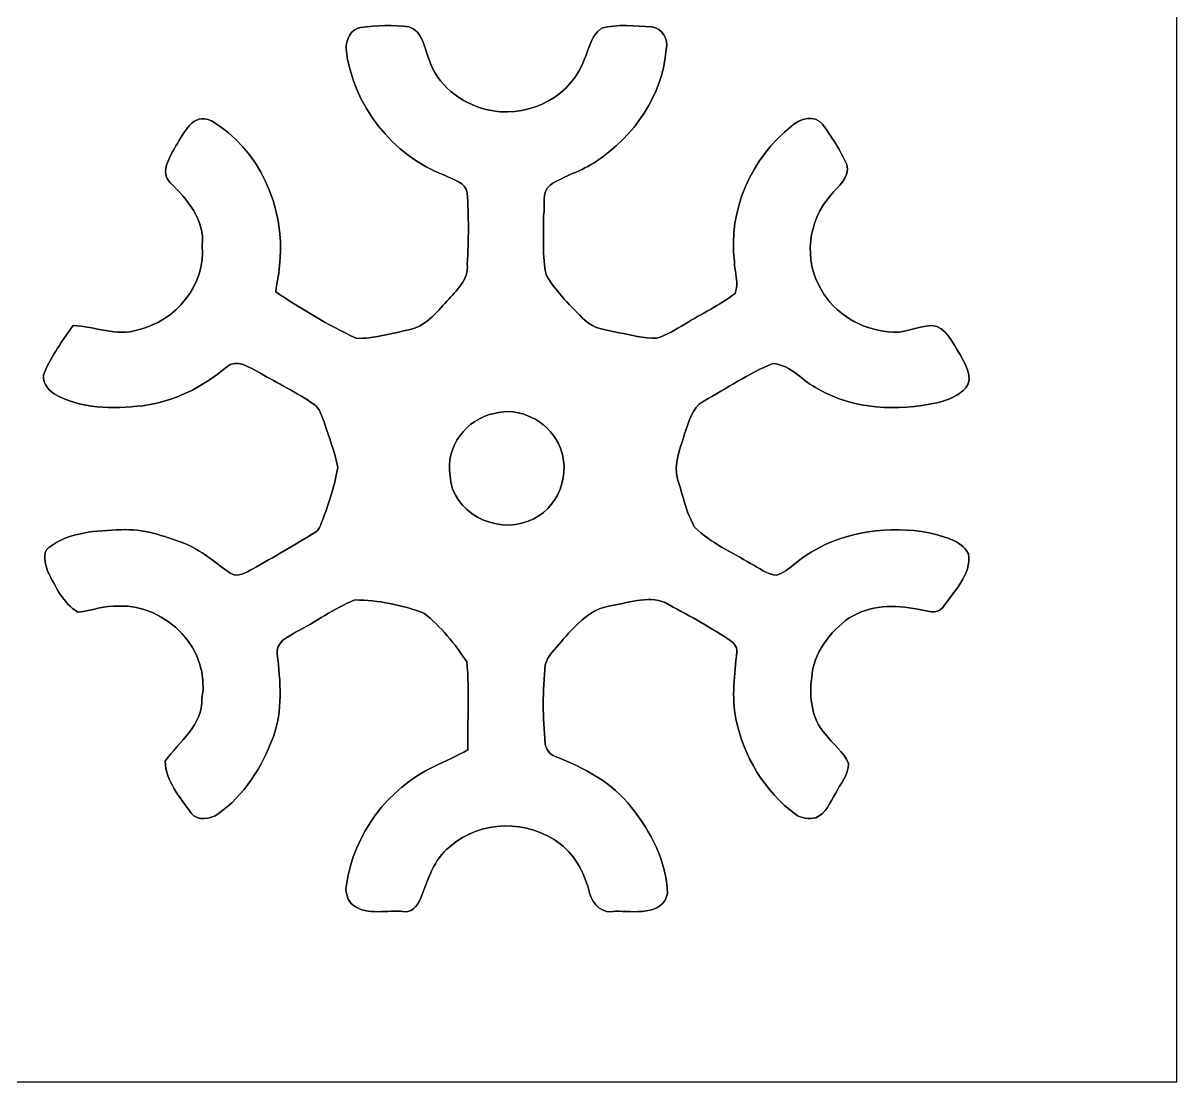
# Model space of a CAD drawing. Header units: centimetres. Extents: x -16.8 to 16.8, y -16.7 to 16.7.
# Drawn here: x -0.85 to 16.77, y -16.67 to -0.5 of the extents above; entities that cross this region are included whole.
import ezdxf

# ---------------------------------------------------------------- set-up
doc = ezdxf.new("R2010")
doc.units = ezdxf.units.CM
doc.header["$MEASUREMENT"] = 0
doc.layers.add('Layer 1', color=7, linetype='Continuous')

msp = doc.modelspace()

# ---------------------------------------------------------------- linework, layer by layer
at = {"layer": 'Layer 1', "color": 7}
for points, knots in [([(-16.77458, 16.66875), (-16.77458, 16.66875), (16.77458, 16.66875), (16.77458, 16.66875), (16.77458, 16.66875), (16.77458, 16.66875), (16.77458, -16.66875), (16.77458, -16.66875), (16.77458, -16.66875), (16.77458, -16.66875), (-16.77458, -16.66875), (-16.77458, -16.66875), (-16.77458, -16.66875), (-16.77458, -16.66875), (-16.77458, 16.66875), (-16.77458, 16.66875), (-16.77458, 16.66875), (-16.77458, 16.66875), (-16.77458, 16.66875), (-16.77458, 16.66875)], [0, 0, 0, 0, 0.16666667, 0.16666667, 0.16666667, 0.16666667, 0.33333333, 0.33333333, 0.33333333, 0.33333333, 0.5, 0.5, 0.5, 0.5, 0.66666667, 0.66666667, 0.66666667, 0.66666667, 1, 1, 1, 1]), ([(4.30777, -0.56727), (4.15749, -0.59196), (4.08587, -0.75812), (4.08587, -0.89535), (4.08587, -0.89535), (4.18783, -1.75225), (4.79249, -2.52412), (5.6007, -2.82822), (5.6007, -2.82822), (5.71994, -2.89631), (5.91608, -2.92523), (5.93654, -3.08963), (5.93654, -3.08963), (5.96265, -3.45193), (5.95771, -3.81706), (5.93796, -4.18042), (5.93796, -4.18042), (5.96406, -4.42101), (5.76615, -4.58329), (5.62751, -4.74557), (5.62751, -4.74557), (5.46206, -4.92478), (5.29378, -5.13786), (5.04084, -5.18583), (5.04084, -5.18583), (4.77696, -5.23734), (4.51132, -5.32271), (4.24109, -5.31354), (4.24109, -5.31354), (3.81388, -5.11104), (3.40431, -4.86763), (3.01202, -4.60304), (3.01202, -4.60304), (3.03283, -4.44994), (3.0674, -4.29895), (3.07622, -4.14479), (3.07622, -4.14479), (3.15348, -3.31364), (2.75908, -2.41864), (2.02918, -1.99143), (2.02918, -1.99143), (1.74202, -1.85385), (1.61114, -2.18934), (1.48766, -2.37384), (1.48766, -2.37384), (1.39947, -2.53647), (1.2379, -2.7746), (1.40123, -2.93688), (1.40123, -2.93688), (1.66264, -3.18946), (1.93216, -3.50873), (1.89018, -3.89855), (1.89018, -3.89855), (1.94557, -4.4958), (1.48519, -5.0546), (0.91228, -5.18231), (0.91228, -5.18231), (0.57926, -5.29661), (0.25047, -5.12798), (-0.0829, -5.11704), (-0.0829, -5.11704), (-0.23954, -5.34917), (-0.41204, -5.57389), (-0.52035, -5.83353), (-0.52035, -5.83353), (-0.56797, -5.96089), (-0.48154, -6.09565), (-0.37253, -6.15879), (-0.37253, -6.15879), (0.03316, -6.39833), (0.52317, -6.39057), (0.97543, -6.34294), (0.97543, -6.34294), (1.45168, -6.28474), (1.89512, -6.06213), (2.26025, -5.75627), (2.26025, -5.75627), (2.40912, -5.61058), (2.62396, -5.7658), (2.77001, -5.83812), (2.77001, -5.83812), (3.04094, -6.00534), (3.33269, -6.13798), (3.59481, -6.31966), (3.59481, -6.31966), (3.68371, -6.38175), (3.71334, -6.49252), (3.75073, -6.58848), (3.75073, -6.58848), (3.82094, -6.81919), (3.91866, -7.04533), (3.95923, -7.28416), (3.95923, -7.28416), (3.91936, -7.54733), (3.83293, -7.80133), (3.74262, -8.05109), (3.74262, -8.05109), (3.70487, -8.1213), (3.69394, -8.22572), (3.61774, -8.27229), (3.61774, -8.27229), (3.30588, -8.47196), (2.98132, -8.65082), (2.66065, -8.83567), (2.66065, -8.83567), (2.55729, -8.88612), (2.4324, -8.97714), (2.31916, -8.89847), (2.31916, -8.89847), (2.08492, -8.74395), (1.87537, -8.54322), (1.60902, -8.44268), (1.60902, -8.44268), (1.30387, -8.32838), (0.98319, -8.21761), (0.65264, -8.23736), (0.65264, -8.23736), (0.27552, -8.25218), (-0.14111, -8.26523), (-0.45191, -8.50865), (-0.45191, -8.50865), (-0.56127, -8.59578), (-0.50588, -8.75665), (-0.47131, -8.86989), (-0.47131, -8.86989), (-0.35313, -9.09779), (-0.23954, -9.35708), (-0.00917, -9.49396), (-0.00917, -9.49396), (0.20179, -9.47526), (0.40287, -9.39059), (0.61807, -9.40294), (0.61807, -9.40294), (1.34303, -9.37613), (2.03094, -10.07428), (1.88383, -10.81229), (1.88383, -10.81229), (1.899, -11.21904), (1.53776, -11.47374), (1.32362, -11.76902), (1.32362, -11.76902), (1.33385, -12.08017), (1.55257, -12.32535), (1.72156, -12.5663), (1.72156, -12.5663), (1.8228, -12.69047), (2.0126, -12.65308), (2.1336, -12.57617), (2.1336, -12.57617), (2.53294, -12.29289), (2.80247, -11.85933), (2.97251, -11.40707), (2.97251, -11.40707), (3.12526, -10.99855), (3.08328, -10.55829), (3.0353, -10.1346), (3.0353, -10.1346), (3.00637, -9.96033), (3.19193, -9.87425), (3.31646, -9.80299), (3.31646, -9.80299), (3.62126, -9.64494), (3.90208, -9.43469), (4.22275, -9.30945), (4.22275, -9.30945), (4.5787, -9.30875), (4.93995, -9.3853), (5.27332, -9.50877), (5.27332, -9.50877), (5.53297, -9.71479), (5.75204, -9.97691), (5.93055, -10.25596), (5.93055, -10.25596), (5.9757, -10.7001), (5.93584, -11.15095), (5.94642, -11.59757), (5.94642, -11.59757), (5.77744, -11.68964), (5.60352, -11.77184), (5.42996, -11.85404), (5.42996, -11.85404), (4.72158, -12.18177), (4.20723, -12.88768), (4.09081, -13.65603), (4.09081, -13.65603), (4.07247, -13.75445), (4.10034, -13.85923), (4.15854, -13.94037), (4.15854, -13.94037), (4.36245, -14.13439), (4.67007, -14.04832), (4.92196, -14.06137), (4.92196, -14.06137), (5.07718, -14.11287), (5.18548, -13.98164), (5.22922, -13.85782), (5.22922, -13.85782), (5.33823, -13.58053), (5.4229, -13.26938), (5.6702, -13.07888), (5.6702, -13.07888), (6.12775, -12.66261), (6.87352, -12.66084), (7.35612, -13.03479), (7.35612, -13.03479), (7.59777, -13.21894), (7.73606, -13.49834), (7.80627, -13.78761), (7.80627, -13.78761), (7.84895, -13.95977), (8.00629, -14.11182), (8.20102, -14.06313), (8.20102, -14.06313), (8.45608, -14.05961), (8.93304, -14.1418), (8.99266, -13.79008), (8.99266, -13.79008), (8.97996, -13.30219), (8.74466, -12.84958), (8.44338, -12.47634), (8.44338, -12.47634), (8.15269, -12.09816), (7.7156, -11.86674), (7.27851, -11.69776), (7.27851, -11.69776), (7.19455, -11.66883), (7.14057, -11.5891), (7.12787, -11.50373), (7.12787, -11.50373), (7.08907, -11.10368), (7.08625, -10.69799), (7.12929, -10.29864), (7.12929, -10.29864), (7.16386, -10.15647), (7.28169, -10.05593), (7.36953, -9.94622), (7.36953, -9.94622), (7.57202, -9.7222), (7.78404, -9.46432), (8.09625, -9.40294), (8.09625, -9.40294), (8.37918, -9.36202), (8.68045, -9.23572), (8.96161, -9.35002), (8.96161, -9.35002), (9.28582, -9.52747), (9.61319, -9.70174), (9.92187, -9.90565), (9.92187, -9.90565), (9.98643, -9.95151), (10.06863, -10.01254), (10.05381, -10.10356), (10.05381, -10.10356), (10.01854, -10.44257), (9.97303, -10.78724), (10.03935, -11.12591), (10.03935, -11.12591), (10.15647, -11.69635), (10.47856, -12.23186), (10.94811, -12.58111), (10.94811, -12.58111), (11.03595, -12.64708), (11.15166, -12.65379), (11.25784, -12.63615), (11.25784, -12.63615), (11.41589, -12.57229), (11.4748, -12.39626), (11.56159, -12.26397), (11.56159, -12.26397), (11.6332, -12.11615), (11.76232, -11.97786), (11.75879, -11.80536), (11.75879, -11.80536), (11.68859, -11.62367), (11.51184, -11.51079), (11.40248, -11.35521), (11.40248, -11.35521), (11.19505, -11.12414), (11.15942, -10.79253), (11.19681, -10.4962), (11.19681, -10.4962), (11.22257, -10.11873), (11.47163, -9.79487), (11.77149, -9.58427), (11.77149, -9.58427), (12.08476, -9.38742), (12.4654, -9.37683), (12.81783, -9.45197), (12.81783, -9.45197), (12.94377, -9.46503), (13.10499, -9.5437), (13.19918, -9.42587), (13.19918, -9.42587), (13.35864, -9.17575), (13.64474, -8.93057), (13.59006, -8.60319), (13.59006, -8.60319), (13.47787, -8.38729), (13.2013, -8.34037), (12.98892, -8.28393), (12.98892, -8.28393), (12.38109, -8.16751), (11.72422, -8.261), (11.18905, -8.57779), (11.18905, -8.57779), (11.00455, -8.67939), (10.86379, -8.85366), (10.66694, -8.93233), (10.66694, -8.93233), (10.51666, -8.92492), (10.39495, -8.81627), (10.26513, -8.75347), (10.26513, -8.75347), (9.97514, -8.57603), (9.65235, -8.44197), (9.40999, -8.1975), (9.40999, -8.1975), (9.27806, -7.97207), (9.23149, -7.70784), (9.14788, -7.46301), (9.14788, -7.46301), (9.08544, -7.23653), (9.18986, -7.0037), (9.2516, -6.78709), (9.2516, -6.78709), (9.32427, -6.60471), (9.35919, -6.37187), (9.54934, -6.27098), (9.54934, -6.27098), (9.90036, -6.08154), (10.23126, -5.8487), (10.60238, -5.70018), (10.60238, -5.70018), (10.88461, -5.71394), (11.05958, -5.97429), (11.30018, -6.08824), (11.30018, -6.08824), (11.84416, -6.40151), (12.50597, -6.42902), (13.10922, -6.29885), (13.10922, -6.29885), (13.26868, -6.2551), (13.43695, -6.19795), (13.54984, -6.0706), (13.54984, -6.0706), (13.67472, -5.91467), (13.53855, -5.70089), (13.45918, -5.55625), (13.45918, -5.55625), (13.34382, -5.39009), (13.25951, -5.13221), (13.02561, -5.11881), (13.02561, -5.11881), (12.80407, -5.13292), (12.58923, -5.25357), (12.36451, -5.21406), (12.36451, -5.21406), (11.94788, -5.17243), (11.54465, -4.94136), (11.34251, -4.56882), (11.34251, -4.56882), (11.06946, -4.12397), (11.14072, -3.51226), (11.48891, -3.12808), (11.48891, -3.12808), (11.59087, -2.99826), (11.79689, -2.85574), (11.73198, -2.66171), (11.73198, -2.66171), (11.63567, -2.44087), (11.50338, -2.23591), (11.36121, -2.04188), (11.36121, -2.04188), (11.24514, -1.89159), (11.01231, -1.95756), (10.89096, -2.07151), (10.89096, -2.07151), (10.28065, -2.55623), (9.91341, -3.36056), (10.01924, -4.14267), (10.01924, -4.14267), (10.01324, -4.30107), (10.09438, -4.47322), (10.02771, -4.62703), (10.02771, -4.62703), (9.78817, -4.80907), (9.51583, -4.93959), (9.26042, -5.09658), (9.26042, -5.09658), (9.11789, -5.17137), (8.98454, -5.27121), (8.82721, -5.31283), (8.82721, -5.31283), (8.63282, -5.31777), (8.44232, -5.2578), (8.25182, -5.22817), (8.25182, -5.22817), (8.07473, -5.1883), (7.87047, -5.17349), (7.73359, -5.03802), (7.73359, -5.03802), (7.52193, -4.82635), (7.30285, -4.61292), (7.14587, -4.35645), (7.14587, -4.35645), (7.07672, -4.05765), (7.1053, -3.74297), (7.10318, -3.43853), (7.10318, -3.43853), (7.13105, -3.2893), (7.06614, -3.08116), (7.20513, -2.97286), (7.20513, -2.97286), (7.42386, -2.8254), (7.68879, -2.76437), (7.90469, -2.61126), (7.90469, -2.61126), (8.47901, -2.23132), (8.92986, -1.59879), (8.97467, -0.89888), (8.97467, -0.89888), (9.01665, -0.74401), (8.91434, -0.57644), (8.7563, -0.55915), (8.7563, -0.55915), (8.5023, -0.5394), (8.23524, -0.51435), (7.98724, -0.57926), (7.98724, -0.57926), (7.8038, -0.70591), (7.78898, -0.95074), (7.68985, -1.13489), (7.68985, -1.13489), (7.45561, -1.68134), (6.78956, -1.96603), (6.22476, -1.81892), (6.22476, -1.81892), (5.83494, -1.7212), (5.47441, -1.43828), (5.34987, -1.04704), (5.34987, -1.04704), (5.28426, -0.87489), (5.25498, -0.629), (5.05213, -0.55915), (5.05213, -0.55915), (4.80554, -0.52776), (4.55295, -0.53234), (4.30777, -0.56727), (4.30777, -0.56727), (4.30777, -0.56727), (4.30777, -0.56727), (4.30777, -0.56727)], [0, 0, 0, 0, 0.00877193, 0.00877193, 0.00877193, 0.00877193, 0.01754386, 0.01754386, 0.01754386, 0.01754386, 0.02631579, 0.02631579, 0.02631579, 0.02631579, 0.03508772, 0.03508772, 0.03508772, 0.03508772, 0.04385965, 0.04385965, 0.04385965, 0.04385965, 0.05263158, 0.05263158, 0.05263158, 0.05263158, 0.06140351, 0.06140351, 0.06140351, 0.06140351, 0.07017544, 0.07017544, 0.07017544, 0.07017544, 0.07894737, 0.07894737, 0.07894737, 0.07894737, 0.0877193, 0.0877193, 0.0877193, 0.0877193, 0.09649123, 0.09649123, 0.09649123, 0.09649123, 0.10526316, 0.10526316, 0.10526316, 0.10526316, 0.11403509, 0.11403509, 0.11403509, 0.11403509, 0.12280702, 0.12280702, 0.12280702, 0.12280702, 0.13157895, 0.13157895, 0.13157895, 0.13157895, 0.14035088, 0.14035088, 0.14035088, 0.14035088, 0.14912281, 0.14912281, 0.14912281, 0.14912281, 0.15789474, 0.15789474, 0.15789474, 0.15789474, 0.16666667, 0.16666667, 0.16666667, 0.16666667, 0.1754386, 0.1754386, 0.1754386, 0.1754386, 0.18421053, 0.18421053, 0.18421053, 0.18421053, 0.19298246, 0.19298246, 0.19298246, 0.19298246, 0.20175439, 0.20175439, 0.20175439, 0.20175439, 0.21052632, 0.21052632, 0.21052632, 0.21052632, 0.21929825, 0.21929825, 0.21929825, 0.21929825, 0.22807018, 0.22807018, 0.22807018, 0.22807018, 0.23684211, 0.23684211, 0.23684211, 0.23684211, 0.24561404, 0.24561404, 0.24561404, 0.24561404, 0.25438596, 0.25438596, 0.25438596, 0.25438596, 0.26315789, 0.26315789, 0.26315789, 0.26315789, 0.27192982, 0.27192982, 0.27192982, 0.27192982, 0.28070175, 0.28070175, 0.28070175, 0.28070175, 0.28947368, 0.28947368, 0.28947368, 0.28947368, 0.29824561, 0.29824561, 0.29824561, 0.29824561, 0.30701754, 0.30701754, 0.30701754, 0.30701754, 0.31578947, 0.31578947, 0.31578947, 0.31578947, 0.3245614, 0.3245614, 0.3245614, 0.3245614, 0.33333333, 0.33333333, 0.33333333, 0.33333333, 0.34210526, 0.34210526, 0.34210526, 0.34210526, 0.35087719, 0.35087719, 0.35087719, 0.35087719, 0.35964912, 0.35964912, 0.35964912, 0.35964912, 0.36842105, 0.36842105, 0.36842105, 0.36842105, 0.37719298, 0.37719298, 0.37719298, 0.37719298, 0.38596491, 0.38596491, 0.38596491, 0.38596491, 0.39473684, 0.39473684, 0.39473684, 0.39473684, 0.40350877, 0.40350877, 0.40350877, 0.40350877, 0.4122807, 0.4122807, 0.4122807, 0.4122807, 0.42105263, 0.42105263, 0.42105263, 0.42105263, 0.42982456, 0.42982456, 0.42982456, 0.42982456, 0.43859649, 0.43859649, 0.43859649, 0.43859649, 0.44736842, 0.44736842, 0.44736842, 0.44736842, 0.45614035, 0.45614035, 0.45614035, 0.45614035, 0.46491228, 0.46491228, 0.46491228, 0.46491228, 0.47368421, 0.47368421, 0.47368421, 0.47368421, 0.48245614, 0.48245614, 0.48245614, 0.48245614, 0.49122807, 0.49122807, 0.49122807, 0.49122807, 0.5, 0.5, 0.5, 0.5, 0.50877193, 0.50877193, 0.50877193, 0.50877193, 0.51754386, 0.51754386, 0.51754386, 0.51754386, 0.52631579, 0.52631579, 0.52631579, 0.52631579, 0.53508772, 0.53508772, 0.53508772, 0.53508772, 0.54385965, 0.54385965, 0.54385965, 0.54385965, 0.55263158, 0.55263158, 0.55263158, 0.55263158, 0.56140351, 0.56140351, 0.56140351, 0.56140351, 0.57017544, 0.57017544, 0.57017544, 0.57017544, 0.57894737, 0.57894737, 0.57894737, 0.57894737, 0.5877193, 0.5877193, 0.5877193, 0.5877193, 0.59649123, 0.59649123, 0.59649123, 0.59649123, 0.60526316, 0.60526316, 0.60526316, 0.60526316, 0.61403509, 0.61403509, 0.61403509, 0.61403509, 0.62280702, 0.62280702, 0.62280702, 0.62280702, 0.63157895, 0.63157895, 0.63157895, 0.63157895, 0.64035088, 0.64035088, 0.64035088, 0.64035088, 0.64912281, 0.64912281, 0.64912281, 0.64912281, 0.65789474, 0.65789474, 0.65789474, 0.65789474, 0.66666667, 0.66666667, 0.66666667, 0.66666667, 0.6754386, 0.6754386, 0.6754386, 0.6754386, 0.68421053, 0.68421053, 0.68421053, 0.68421053, 0.69298246, 0.69298246, 0.69298246, 0.69298246, 0.70175439, 0.70175439, 0.70175439, 0.70175439, 0.71052632, 0.71052632, 0.71052632, 0.71052632, 0.71929825, 0.71929825, 0.71929825, 0.71929825, 0.72807018, 0.72807018, 0.72807018, 0.72807018, 0.73684211, 0.73684211, 0.73684211, 0.73684211, 0.74561404, 0.74561404, 0.74561404, 0.74561404, 0.75438596, 0.75438596, 0.75438596, 0.75438596, 0.76315789, 0.76315789, 0.76315789, 0.76315789, 0.77192982, 0.77192982, 0.77192982, 0.77192982, 0.78070175, 0.78070175, 0.78070175, 0.78070175, 0.78947368, 0.78947368, 0.78947368, 0.78947368, 0.79824561, 0.79824561, 0.79824561, 0.79824561, 0.80701754, 0.80701754, 0.80701754, 0.80701754, 0.81578947, 0.81578947, 0.81578947, 0.81578947, 0.8245614, 0.8245614, 0.8245614, 0.8245614, 0.83333333, 0.83333333, 0.83333333, 0.83333333, 0.84210526, 0.84210526, 0.84210526, 0.84210526, 0.85087719, 0.85087719, 0.85087719, 0.85087719, 0.85964912, 0.85964912, 0.85964912, 0.85964912, 0.86842105, 0.86842105, 0.86842105, 0.86842105, 0.87719298, 0.87719298, 0.87719298, 0.87719298, 0.88596491, 0.88596491, 0.88596491, 0.88596491, 0.89473684, 0.89473684, 0.89473684, 0.89473684, 0.90350877, 0.90350877, 0.90350877, 0.90350877, 0.9122807, 0.9122807, 0.9122807, 0.9122807, 0.92105263, 0.92105263, 0.92105263, 0.92105263, 0.92982456, 0.92982456, 0.92982456, 0.92982456, 0.93859649, 0.93859649, 0.93859649, 0.93859649, 0.94736842, 0.94736842, 0.94736842, 0.94736842, 0.95614035, 0.95614035, 0.95614035, 0.95614035, 0.96491228, 0.96491228, 0.96491228, 0.96491228, 0.97368421, 0.97368421, 0.97368421, 0.97368421, 0.98245614, 0.98245614, 0.98245614, 0.98245614, 1, 1, 1, 1]), ([(6.34859, -6.46007), (6.73453, -6.35459), (7.15786, -6.57225), (7.33284, -6.9215), (7.33284, -6.9215), (7.54697, -7.35789), (7.33178, -7.94314), (6.86752, -8.10577), (6.86752, -8.10577), (6.37364, -8.30862), (5.69948, -7.97031), (5.67619, -7.4108), (5.67619, -7.4108), (5.59823, -6.97724), (5.92384, -6.54121), (6.34859, -6.46007)], [0, 0, 0, 0, 0.2, 0.2, 0.2, 0.2, 0.4, 0.4, 0.4, 0.4, 0.6, 0.6, 0.6, 0.6, 1, 1, 1, 1])]:
    msp.add_open_spline(points, degree=3, knots=knots, dxfattribs=at)
at = {"layer": 'Layer 1', "color": 253}
for points, knots in [([(4.30777, -0.56727), (4.55295, -0.53234), (4.80554, -0.52776), (5.05213, -0.55915), (5.05213, -0.55915), (5.25498, -0.629), (5.28426, -0.87489), (5.34987, -1.04704), (5.34987, -1.04704), (5.47441, -1.43828), (5.83494, -1.7212), (6.22476, -1.81892), (6.22476, -1.81892), (6.78956, -1.96603), (7.45561, -1.68134), (7.68985, -1.13489), (7.68985, -1.13489), (7.78898, -0.95074), (7.8038, -0.70591), (7.98724, -0.57926), (7.98724, -0.57926), (8.23524, -0.51435), (8.5023, -0.5394), (8.7563, -0.55915), (8.7563, -0.55915), (8.91434, -0.57644), (9.01665, -0.74401), (8.97467, -0.89888), (8.97467, -0.89888), (8.92986, -1.59879), (8.47901, -2.23132), (7.90469, -2.61126), (7.90469, -2.61126), (7.68879, -2.76437), (7.42386, -2.8254), (7.20513, -2.97286), (7.20513, -2.97286), (7.06614, -3.08116), (7.13105, -3.2893), (7.10318, -3.43853), (7.10318, -3.43853), (7.1053, -3.74297), (7.07672, -4.05765), (7.14587, -4.35645), (7.14587, -4.35645), (7.30285, -4.61292), (7.52193, -4.82635), (7.73359, -5.03802), (7.73359, -5.03802), (7.87047, -5.17349), (8.07473, -5.1883), (8.25182, -5.22817), (8.25182, -5.22817), (8.44232, -5.2578), (8.63282, -5.31777), (8.82721, -5.31283), (8.82721, -5.31283), (8.98454, -5.27121), (9.11789, -5.17137), (9.26042, -5.09658), (9.26042, -5.09658), (9.51583, -4.93959), (9.78817, -4.80907), (10.02771, -4.62703), (10.02771, -4.62703), (10.09438, -4.47322), (10.01324, -4.30107), (10.01924, -4.14267), (10.01924, -4.14267), (9.91341, -3.36056), (10.28065, -2.55623), (10.89096, -2.07151), (10.89096, -2.07151), (11.01231, -1.95756), (11.24514, -1.89159), (11.36121, -2.04188), (11.36121, -2.04188), (11.50338, -2.23591), (11.63567, -2.44087), (11.73198, -2.66171), (11.73198, -2.66171), (11.79689, -2.85574), (11.59087, -2.99826), (11.48891, -3.12808), (11.48891, -3.12808), (11.14072, -3.51226), (11.06946, -4.12397), (11.34251, -4.56882), (11.34251, -4.56882), (11.54465, -4.94136), (11.94788, -5.17243), (12.36451, -5.21406), (12.36451, -5.21406), (12.58923, -5.25357), (12.80407, -5.13292), (13.02561, -5.11881), (13.02561, -5.11881), (13.25951, -5.13221), (13.34382, -5.39009), (13.45918, -5.55625), (13.45918, -5.55625), (13.53855, -5.70089), (13.67472, -5.91467), (13.54984, -6.0706), (13.54984, -6.0706), (13.43695, -6.19795), (13.26868, -6.2551), (13.10922, -6.29885), (13.10922, -6.29885), (12.50597, -6.42902), (11.84416, -6.40151), (11.30018, -6.08824), (11.30018, -6.08824), (11.05958, -5.97429), (10.88461, -5.71394), (10.60238, -5.70018), (10.60238, -5.70018), (10.23126, -5.8487), (9.90036, -6.08154), (9.54934, -6.27098), (9.54934, -6.27098), (9.35919, -6.37187), (9.32427, -6.60471), (9.2516, -6.78709), (9.2516, -6.78709), (9.18986, -7.0037), (9.08544, -7.23653), (9.14788, -7.46301), (9.14788, -7.46301), (9.23149, -7.70784), (9.27806, -7.97207), (9.40999, -8.1975), (9.40999, -8.1975), (9.65235, -8.44197), (9.97514, -8.57603), (10.26513, -8.75347), (10.26513, -8.75347), (10.39495, -8.81627), (10.51666, -8.92492), (10.66694, -8.93233), (10.66694, -8.93233), (10.86379, -8.85366), (11.00455, -8.67939), (11.18905, -8.57779), (11.18905, -8.57779), (11.72422, -8.261), (12.38109, -8.16751), (12.98892, -8.28393), (12.98892, -8.28393), (13.2013, -8.34037), (13.47787, -8.38729), (13.59006, -8.60319), (13.59006, -8.60319), (13.64474, -8.93057), (13.35864, -9.17575), (13.19918, -9.42587), (13.19918, -9.42587), (13.10499, -9.5437), (12.94377, -9.46503), (12.81783, -9.45197), (12.81783, -9.45197), (12.4654, -9.37683), (12.08476, -9.38742), (11.77149, -9.58427), (11.77149, -9.58427), (11.47163, -9.79487), (11.22257, -10.11873), (11.19681, -10.4962), (11.19681, -10.4962), (11.15942, -10.79253), (11.19505, -11.12414), (11.40248, -11.35521), (11.40248, -11.35521), (11.51184, -11.51079), (11.68859, -11.62367), (11.75879, -11.80536), (11.75879, -11.80536), (11.76232, -11.97786), (11.6332, -12.11615), (11.56159, -12.26397), (11.56159, -12.26397), (11.4748, -12.39626), (11.41589, -12.57229), (11.25784, -12.63615), (11.25784, -12.63615), (11.15166, -12.65379), (11.03595, -12.64708), (10.94811, -12.58111), (10.94811, -12.58111), (10.47856, -12.23186), (10.15647, -11.69635), (10.03935, -11.12591), (10.03935, -11.12591), (9.97303, -10.78724), (10.01854, -10.44257), (10.05381, -10.10356), (10.05381, -10.10356), (10.06863, -10.01254), (9.98643, -9.95151), (9.92187, -9.90565), (9.92187, -9.90565), (9.61319, -9.70174), (9.28582, -9.52747), (8.96161, -9.35002), (8.96161, -9.35002), (8.68045, -9.23572), (8.37918, -9.36202), (8.09625, -9.40294), (8.09625, -9.40294), (7.78404, -9.46432), (7.57202, -9.7222), (7.36953, -9.94622), (7.36953, -9.94622), (7.28169, -10.05593), (7.16386, -10.15647), (7.12929, -10.29864), (7.12929, -10.29864), (7.08625, -10.69799), (7.08907, -11.10368), (7.12787, -11.50373), (7.12787, -11.50373), (7.14057, -11.5891), (7.19455, -11.66883), (7.27851, -11.69776), (7.27851, -11.69776), (7.7156, -11.86674), (8.15269, -12.09816), (8.44338, -12.47634), (8.44338, -12.47634), (8.74466, -12.84958), (8.97996, -13.30219), (8.99266, -13.79008), (8.99266, -13.79008), (8.93304, -14.1418), (8.45608, -14.05961), (8.20102, -14.06313), (8.20102, -14.06313), (8.00629, -14.11182), (7.84895, -13.95977), (7.80627, -13.78761), (7.80627, -13.78761), (7.73606, -13.49834), (7.59777, -13.21894), (7.35612, -13.03479), (7.35612, -13.03479), (6.87352, -12.66084), (6.12775, -12.66261), (5.6702, -13.07888), (5.6702, -13.07888), (5.4229, -13.26938), (5.33823, -13.58053), (5.22922, -13.85782), (5.22922, -13.85782), (5.18548, -13.98164), (5.07718, -14.11287), (4.92196, -14.06137), (4.92196, -14.06137), (4.67007, -14.04832), (4.36245, -14.13439), (4.15854, -13.94037), (4.15854, -13.94037), (4.10034, -13.85923), (4.07247, -13.75445), (4.09081, -13.65603), (4.09081, -13.65603), (4.20723, -12.88768), (4.72158, -12.18177), (5.42996, -11.85404), (5.42996, -11.85404), (5.60352, -11.77184), (5.77744, -11.68964), (5.94642, -11.59757), (5.94642, -11.59757), (5.93584, -11.15095), (5.9757, -10.7001), (5.93055, -10.25596), (5.93055, -10.25596), (5.75204, -9.97691), (5.53297, -9.71479), (5.27332, -9.50877), (5.27332, -9.50877), (4.93995, -9.3853), (4.5787, -9.30875), (4.22275, -9.30945), (4.22275, -9.30945), (3.90208, -9.43469), (3.62126, -9.64494), (3.31646, -9.80299), (3.31646, -9.80299), (3.19193, -9.87425), (3.00637, -9.96033), (3.0353, -10.1346), (3.0353, -10.1346), (3.08328, -10.55829), (3.12526, -10.99855), (2.97251, -11.40707), (2.97251, -11.40707), (2.80247, -11.85933), (2.53294, -12.29289), (2.1336, -12.57617), (2.1336, -12.57617), (2.0126, -12.65308), (1.8228, -12.69047), (1.72156, -12.5663), (1.72156, -12.5663), (1.55257, -12.32535), (1.33385, -12.08017), (1.32362, -11.76902), (1.32362, -11.76902), (1.53776, -11.47374), (1.899, -11.21904), (1.88383, -10.81229), (1.88383, -10.81229), (2.03094, -10.07428), (1.34303, -9.37613), (0.61807, -9.40294), (0.61807, -9.40294), (0.40287, -9.39059), (0.20179, -9.47526), (-0.00917, -9.49396), (-0.00917, -9.49396), (-0.23954, -9.35708), (-0.35313, -9.09779), (-0.47131, -8.86989), (-0.47131, -8.86989), (-0.50588, -8.75665), (-0.56127, -8.59578), (-0.45191, -8.50865), (-0.45191, -8.50865), (-0.14111, -8.26523), (0.27552, -8.25218), (0.65264, -8.23736), (0.65264, -8.23736), (0.98319, -8.21761), (1.30387, -8.32838), (1.60902, -8.44268), (1.60902, -8.44268), (1.87537, -8.54322), (2.08492, -8.74395), (2.31916, -8.89847), (2.31916, -8.89847), (2.4324, -8.97714), (2.55729, -8.88612), (2.66065, -8.83567), (2.66065, -8.83567), (2.98132, -8.65082), (3.30588, -8.47196), (3.61774, -8.27229), (3.61774, -8.27229), (3.69394, -8.22572), (3.70487, -8.1213), (3.74262, -8.05109), (3.74262, -8.05109), (3.83293, -7.80133), (3.91936, -7.54733), (3.95923, -7.28416), (3.95923, -7.28416), (3.91866, -7.04533), (3.82094, -6.81919), (3.75073, -6.58848), (3.75073, -6.58848), (3.71334, -6.49252), (3.68371, -6.38175), (3.59481, -6.31966), (3.59481, -6.31966), (3.33269, -6.13798), (3.04094, -6.00534), (2.77001, -5.83812), (2.77001, -5.83812), (2.62396, -5.7658), (2.40912, -5.61058), (2.26025, -5.75627), (2.26025, -5.75627), (1.89512, -6.06213), (1.45168, -6.28474), (0.97543, -6.34294), (0.97543, -6.34294), (0.52317, -6.39057), (0.03316, -6.39833), (-0.37253, -6.15879), (-0.37253, -6.15879), (-0.48154, -6.09565), (-0.56797, -5.96089), (-0.52035, -5.83353), (-0.52035, -5.83353), (-0.41204, -5.57389), (-0.23954, -5.34917), (-0.0829, -5.11704), (-0.0829, -5.11704), (0.25047, -5.12798), (0.57926, -5.29661), (0.91228, -5.18231), (0.91228, -5.18231), (1.48519, -5.0546), (1.94557, -4.4958), (1.89018, -3.89855), (1.89018, -3.89855), (1.93216, -3.50873), (1.66264, -3.18946), (1.40123, -2.93688), (1.40123, -2.93688), (1.2379, -2.7746), (1.39947, -2.53647), (1.48766, -2.37384), (1.48766, -2.37384), (1.61114, -2.18934), (1.74202, -1.85385), (2.02918, -1.99143), (2.02918, -1.99143), (2.75908, -2.41864), (3.15348, -3.31364), (3.07622, -4.14479), (3.07622, -4.14479), (3.0674, -4.29895), (3.03283, -4.44994), (3.01202, -4.60304), (3.01202, -4.60304), (3.40431, -4.86763), (3.81388, -5.11104), (4.24109, -5.31354), (4.24109, -5.31354), (4.51132, -5.32271), (4.77696, -5.23734), (5.04084, -5.18583), (5.04084, -5.18583), (5.29378, -5.13786), (5.46206, -4.92478), (5.62751, -4.74557), (5.62751, -4.74557), (5.76615, -4.58329), (5.96406, -4.42101), (5.93796, -4.18042), (5.93796, -4.18042), (5.95771, -3.81706), (5.96265, -3.45193), (5.93654, -3.08963), (5.93654, -3.08963), (5.91608, -2.92523), (5.71994, -2.89631), (5.6007, -2.82822), (5.6007, -2.82822), (4.79249, -2.52412), (4.18783, -1.75225), (4.08587, -0.89535), (4.08587, -0.89535), (4.08587, -0.75812), (4.15749, -0.59196), (4.30777, -0.56727), (4.30777, -0.56727), (4.30777, -0.56727), (4.30777, -0.56727), (4.30777, -0.56727)], [0, 0, 0, 0, 0.00877193, 0.00877193, 0.00877193, 0.00877193, 0.01754386, 0.01754386, 0.01754386, 0.01754386, 0.02631579, 0.02631579, 0.02631579, 0.02631579, 0.03508772, 0.03508772, 0.03508772, 0.03508772, 0.04385965, 0.04385965, 0.04385965, 0.04385965, 0.05263158, 0.05263158, 0.05263158, 0.05263158, 0.06140351, 0.06140351, 0.06140351, 0.06140351, 0.07017544, 0.07017544, 0.07017544, 0.07017544, 0.07894737, 0.07894737, 0.07894737, 0.07894737, 0.0877193, 0.0877193, 0.0877193, 0.0877193, 0.09649123, 0.09649123, 0.09649123, 0.09649123, 0.10526316, 0.10526316, 0.10526316, 0.10526316, 0.11403509, 0.11403509, 0.11403509, 0.11403509, 0.12280702, 0.12280702, 0.12280702, 0.12280702, 0.13157895, 0.13157895, 0.13157895, 0.13157895, 0.14035088, 0.14035088, 0.14035088, 0.14035088, 0.14912281, 0.14912281, 0.14912281, 0.14912281, 0.15789474, 0.15789474, 0.15789474, 0.15789474, 0.16666667, 0.16666667, 0.16666667, 0.16666667, 0.1754386, 0.1754386, 0.1754386, 0.1754386, 0.18421053, 0.18421053, 0.18421053, 0.18421053, 0.19298246, 0.19298246, 0.19298246, 0.19298246, 0.20175439, 0.20175439, 0.20175439, 0.20175439, 0.21052632, 0.21052632, 0.21052632, 0.21052632, 0.21929825, 0.21929825, 0.21929825, 0.21929825, 0.22807018, 0.22807018, 0.22807018, 0.22807018, 0.23684211, 0.23684211, 0.23684211, 0.23684211, 0.24561404, 0.24561404, 0.24561404, 0.24561404, 0.25438596, 0.25438596, 0.25438596, 0.25438596, 0.26315789, 0.26315789, 0.26315789, 0.26315789, 0.27192982, 0.27192982, 0.27192982, 0.27192982, 0.28070175, 0.28070175, 0.28070175, 0.28070175, 0.28947368, 0.28947368, 0.28947368, 0.28947368, 0.29824561, 0.29824561, 0.29824561, 0.29824561, 0.30701754, 0.30701754, 0.30701754, 0.30701754, 0.31578947, 0.31578947, 0.31578947, 0.31578947, 0.3245614, 0.3245614, 0.3245614, 0.3245614, 0.33333333, 0.33333333, 0.33333333, 0.33333333, 0.34210526, 0.34210526, 0.34210526, 0.34210526, 0.35087719, 0.35087719, 0.35087719, 0.35087719, 0.35964912, 0.35964912, 0.35964912, 0.35964912, 0.36842105, 0.36842105, 0.36842105, 0.36842105, 0.37719298, 0.37719298, 0.37719298, 0.37719298, 0.38596491, 0.38596491, 0.38596491, 0.38596491, 0.39473684, 0.39473684, 0.39473684, 0.39473684, 0.40350877, 0.40350877, 0.40350877, 0.40350877, 0.4122807, 0.4122807, 0.4122807, 0.4122807, 0.42105263, 0.42105263, 0.42105263, 0.42105263, 0.42982456, 0.42982456, 0.42982456, 0.42982456, 0.43859649, 0.43859649, 0.43859649, 0.43859649, 0.44736842, 0.44736842, 0.44736842, 0.44736842, 0.45614035, 0.45614035, 0.45614035, 0.45614035, 0.46491228, 0.46491228, 0.46491228, 0.46491228, 0.47368421, 0.47368421, 0.47368421, 0.47368421, 0.48245614, 0.48245614, 0.48245614, 0.48245614, 0.49122807, 0.49122807, 0.49122807, 0.49122807, 0.5, 0.5, 0.5, 0.5, 0.50877193, 0.50877193, 0.50877193, 0.50877193, 0.51754386, 0.51754386, 0.51754386, 0.51754386, 0.52631579, 0.52631579, 0.52631579, 0.52631579, 0.53508772, 0.53508772, 0.53508772, 0.53508772, 0.54385965, 0.54385965, 0.54385965, 0.54385965, 0.55263158, 0.55263158, 0.55263158, 0.55263158, 0.56140351, 0.56140351, 0.56140351, 0.56140351, 0.57017544, 0.57017544, 0.57017544, 0.57017544, 0.57894737, 0.57894737, 0.57894737, 0.57894737, 0.5877193, 0.5877193, 0.5877193, 0.5877193, 0.59649123, 0.59649123, 0.59649123, 0.59649123, 0.60526316, 0.60526316, 0.60526316, 0.60526316, 0.61403509, 0.61403509, 0.61403509, 0.61403509, 0.62280702, 0.62280702, 0.62280702, 0.62280702, 0.63157895, 0.63157895, 0.63157895, 0.63157895, 0.64035088, 0.64035088, 0.64035088, 0.64035088, 0.64912281, 0.64912281, 0.64912281, 0.64912281, 0.65789474, 0.65789474, 0.65789474, 0.65789474, 0.66666667, 0.66666667, 0.66666667, 0.66666667, 0.6754386, 0.6754386, 0.6754386, 0.6754386, 0.68421053, 0.68421053, 0.68421053, 0.68421053, 0.69298246, 0.69298246, 0.69298246, 0.69298246, 0.70175439, 0.70175439, 0.70175439, 0.70175439, 0.71052632, 0.71052632, 0.71052632, 0.71052632, 0.71929825, 0.71929825, 0.71929825, 0.71929825, 0.72807018, 0.72807018, 0.72807018, 0.72807018, 0.73684211, 0.73684211, 0.73684211, 0.73684211, 0.74561404, 0.74561404, 0.74561404, 0.74561404, 0.75438596, 0.75438596, 0.75438596, 0.75438596, 0.76315789, 0.76315789, 0.76315789, 0.76315789, 0.77192982, 0.77192982, 0.77192982, 0.77192982, 0.78070175, 0.78070175, 0.78070175, 0.78070175, 0.78947368, 0.78947368, 0.78947368, 0.78947368, 0.79824561, 0.79824561, 0.79824561, 0.79824561, 0.80701754, 0.80701754, 0.80701754, 0.80701754, 0.81578947, 0.81578947, 0.81578947, 0.81578947, 0.8245614, 0.8245614, 0.8245614, 0.8245614, 0.83333333, 0.83333333, 0.83333333, 0.83333333, 0.84210526, 0.84210526, 0.84210526, 0.84210526, 0.85087719, 0.85087719, 0.85087719, 0.85087719, 0.85964912, 0.85964912, 0.85964912, 0.85964912, 0.86842105, 0.86842105, 0.86842105, 0.86842105, 0.87719298, 0.87719298, 0.87719298, 0.87719298, 0.88596491, 0.88596491, 0.88596491, 0.88596491, 0.89473684, 0.89473684, 0.89473684, 0.89473684, 0.90350877, 0.90350877, 0.90350877, 0.90350877, 0.9122807, 0.9122807, 0.9122807, 0.9122807, 0.92105263, 0.92105263, 0.92105263, 0.92105263, 0.92982456, 0.92982456, 0.92982456, 0.92982456, 0.93859649, 0.93859649, 0.93859649, 0.93859649, 0.94736842, 0.94736842, 0.94736842, 0.94736842, 0.95614035, 0.95614035, 0.95614035, 0.95614035, 0.96491228, 0.96491228, 0.96491228, 0.96491228, 0.97368421, 0.97368421, 0.97368421, 0.97368421, 0.98245614, 0.98245614, 0.98245614, 0.98245614, 1, 1, 1, 1]), ([(6.34859, -6.46007), (5.92384, -6.54121), (5.59823, -6.97724), (5.67619, -7.4108), (5.67619, -7.4108), (5.69948, -7.97031), (6.37364, -8.30862), (6.86752, -8.10577), (6.86752, -8.10577), (7.33178, -7.94314), (7.54697, -7.35789), (7.33284, -6.9215), (7.33284, -6.9215), (7.15786, -6.57225), (6.73453, -6.35459), (6.34859, -6.46007)], [0, 0, 0, 0, 0.2, 0.2, 0.2, 0.2, 0.4, 0.4, 0.4, 0.4, 0.6, 0.6, 0.6, 0.6, 1, 1, 1, 1])]:
    msp.add_open_spline(points, degree=3, knots=knots, dxfattribs=at)

doc.saveas('drawing.dxf')
